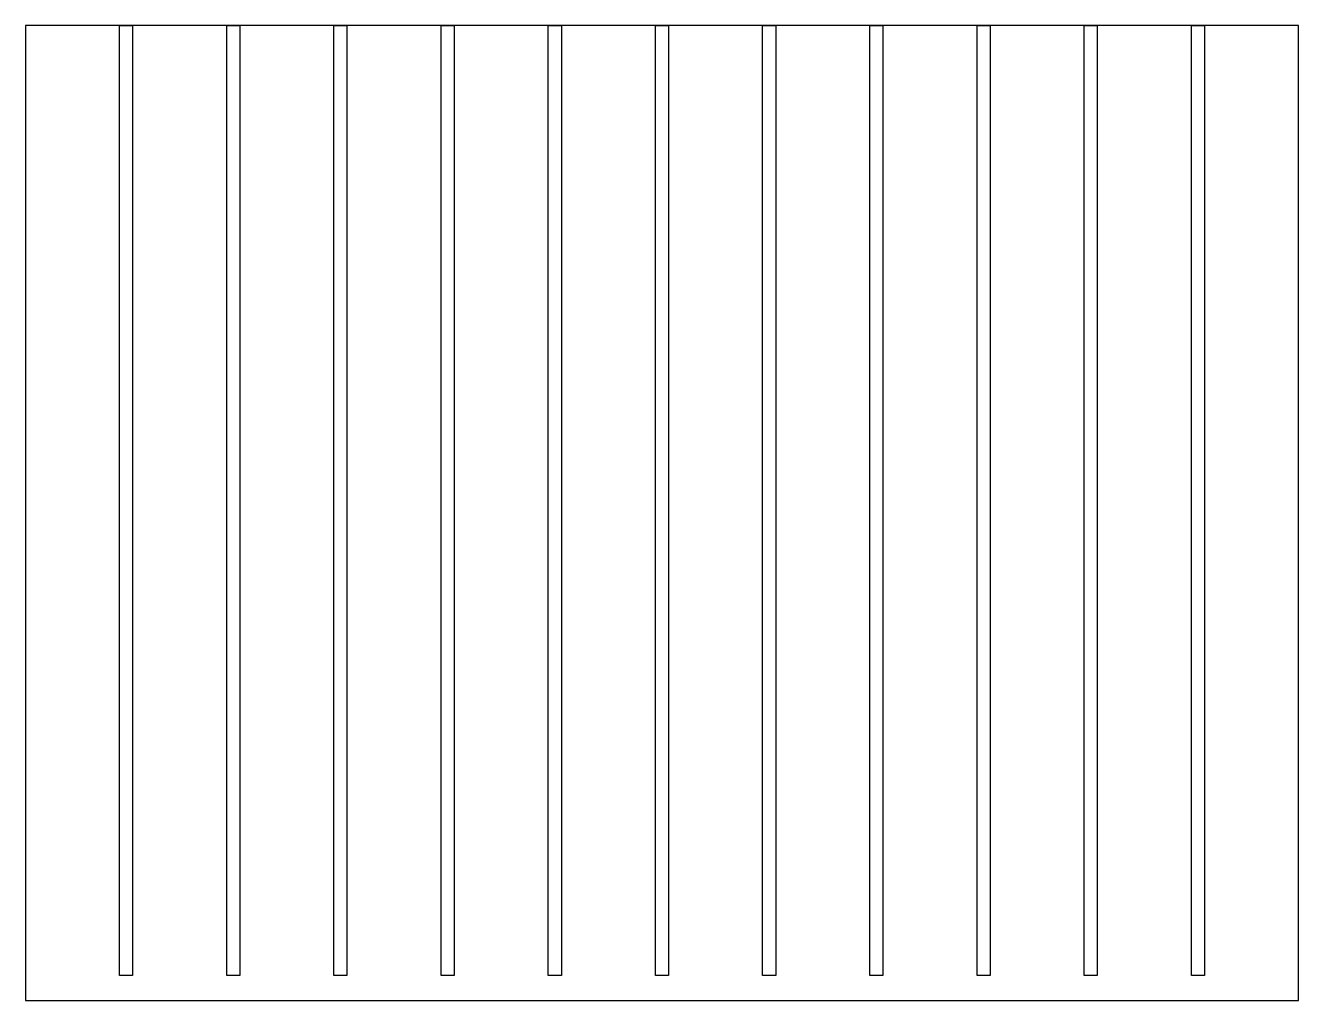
# Model space of a CAD drawing. Extents: x -262 to 382, y -196 to 297.
import ezdxf

# ---------------------------------------------------------------- set-up
doc = ezdxf.new("R2010")
doc.units = 0
doc.layers.get('0').update_dxf_attribs({"linetype": 'CONTINUOUS'})

msp = doc.modelspace()

# ---------------------------------------------------------------- linework, layer by layer
for p, q in [((-262.38, 297.42), (-262.38, -196.23)), ((-214.73, 297.42), (-262.38, 297.42)), ((-214.73, 297.48), (-208.12, 297.48)), ((-214.73, 297.42), (-214.73, 297.48)), ((-214.73, -183.53), (-214.73, 297.42)), ((-208.12, 297.42), (-214.73, 297.42)), ((-208.12, 297.48), (-208.12, 297.42)), ((-160.46, 297.42), (-208.12, 297.42)), ((-208.12, 297.42), (-208.12, -183.53)), ((-160.46, 297.48), (-153.86, 297.48)), ((-160.46, 297.42), (-160.46, 297.48)), ((-160.46, -183.53), (-160.46, 297.42)), ((-153.86, 297.42), (-160.46, 297.42)), ((-153.86, 297.48), (-153.86, 297.42)), ((-106.2, 297.42), (-153.86, 297.42)), ((-153.86, 297.42), (-153.86, -183.53)), ((-106.2, 297.48), (-99.6, 297.48)), ((-106.2, 297.42), (-106.2, 297.48)), ((-106.2, -183.53), (-106.2, 297.42)), ((-99.6, 297.42), (-106.2, 297.42)), ((-99.6, 297.48), (-99.6, 297.42)), ((-51.94, 297.42), (-99.6, 297.42)), ((-99.6, 297.42), (-99.6, -183.53)), ((-51.94, 297.48), (-45.34, 297.48)), ((-51.94, 297.42), (-51.94, 297.48)), ((-51.94, -183.53), (-51.94, 297.42)), ((-45.34, 297.42), (-51.94, 297.42)), ((-45.34, 297.48), (-45.34, 297.42)), ((2.32, 297.42), (-45.34, 297.42)), ((-45.34, 297.42), (-45.34, -183.53)), ((2.32, 297.48), (8.92, 297.48)), ((2.32, 297.42), (2.32, 297.48)), ((2.32, -183.53), (2.32, 297.42)), ((8.92, 297.42), (2.32, 297.42)), ((8.92, 297.48), (8.92, 297.42)), ((56.58, 297.42), (8.92, 297.42)), ((8.92, 297.42), (8.92, -183.53)), ((56.58, 297.48), (63.18, 297.48)), ((56.58, 297.42), (56.58, 297.48)), ((56.58, -183.53), (56.58, 297.42)), ((63.18, 297.42), (56.58, 297.42)), ((63.18, 297.48), (63.18, 297.42)), ((110.84, 297.42), (63.18, 297.42)), ((63.18, 297.42), (63.18, -183.53)), ((110.84, 297.48), (117.44, 297.48)), ((110.84, 297.42), (110.84, 297.48)), ((110.84, -183.53), (110.84, 297.42)), ((117.44, 297.42), (110.84, 297.42)), ((117.44, 297.48), (117.44, 297.42)), ((165.1, 297.42), (117.44, 297.42)), ((117.44, 297.42), (117.44, -183.53)), ((165.1, 297.48), (171.7, 297.48)), ((165.1, 297.42), (165.1, 297.48)), ((165.1, -183.53), (165.1, 297.42)), ((171.7, 297.42), (165.1, 297.42)), ((171.7, 297.48), (171.7, 297.42)), ((219.36, 297.42), (171.7, 297.42)), ((171.7, 297.42), (171.7, -183.53)), ((219.36, 297.48), (225.96, 297.48)), ((219.36, 297.42), (219.36, 297.48)), ((219.36, -183.53), (219.36, 297.42)), ((225.96, 297.42), (219.36, 297.42)), ((225.96, 297.48), (225.96, 297.42)), ((273.62, 297.42), (225.96, 297.42)), ((225.96, 297.42), (225.96, -183.53)), ((273.62, 297.48), (280.23, 297.48)), ((273.62, 297.42), (273.62, 297.48)), ((273.62, -183.53), (273.62, 297.42)), ((280.23, 297.42), (273.62, 297.42)), ((280.23, 297.48), (280.23, 297.42)), ((327.88, 297.42), (280.23, 297.42)), ((280.23, 297.42), (280.23, -183.53)), ((327.88, 297.48), (334.49, 297.48)), ((327.88, 297.42), (327.88, 297.48)), ((327.88, -183.53), (327.88, 297.42)), ((334.49, 297.42), (327.88, 297.42)), ((334.49, 297.48), (334.49, 297.42)), ((382.14, 297.42), (334.49, 297.42)), ((334.49, 297.42), (334.49, -183.53)), ((382.14, -196.23), (382.14, 297.42)), ((-208.12, -183.53), (-214.73, -183.53)), ((-153.86, -183.53), (-160.46, -183.53)), ((-99.6, -183.53), (-106.2, -183.53)), ((-45.34, -183.53), (-51.94, -183.53)), ((8.92, -183.53), (2.32, -183.53)), ((63.18, -183.53), (56.58, -183.53)), ((117.44, -183.53), (110.84, -183.53)), ((171.7, -183.53), (165.1, -183.53)), ((225.96, -183.53), (219.36, -183.53)), ((280.23, -183.53), (273.62, -183.53)), ((334.49, -183.53), (327.88, -183.53)), ((-262.38, -196.23), (382.14, -196.23))]:
    msp.add_line(p, q)

doc.saveas('drawing.dxf')
